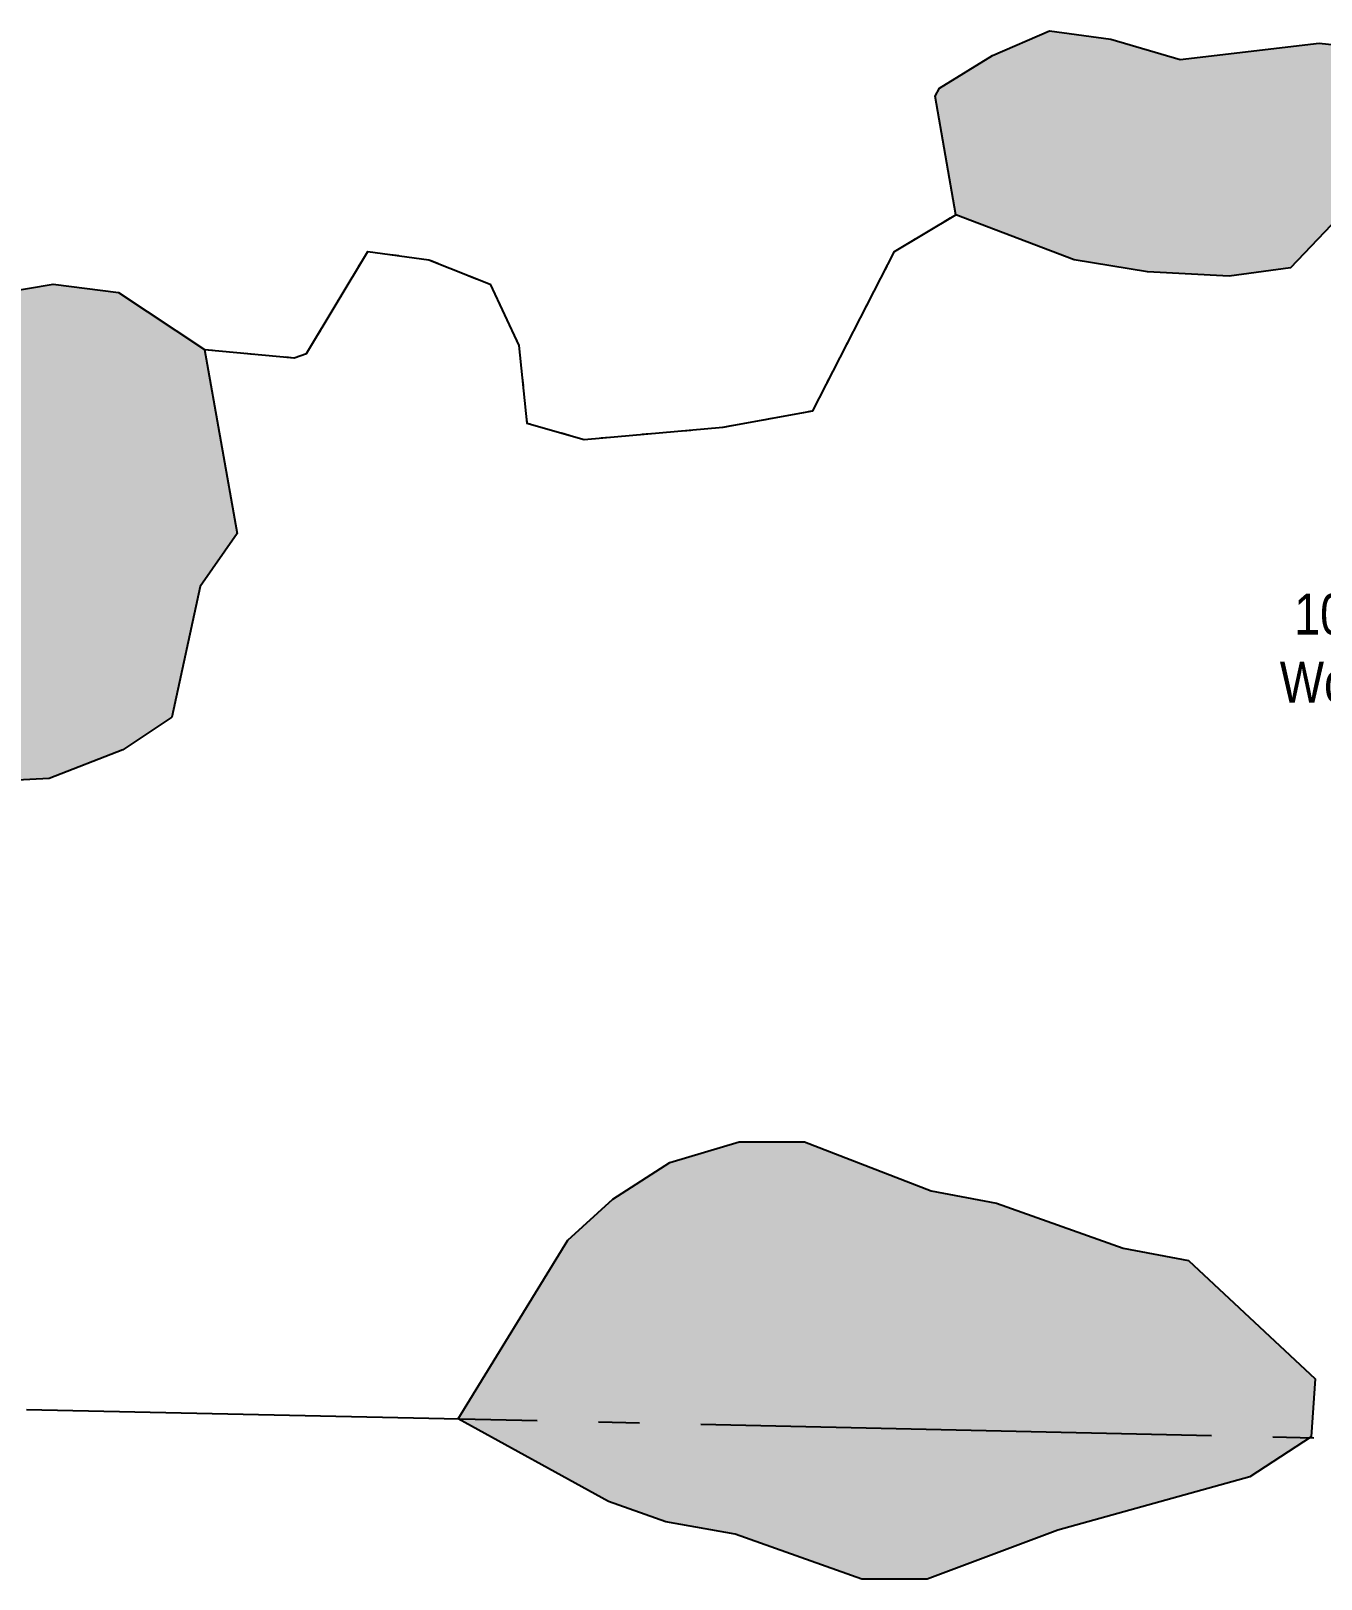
# Model space of a CAD drawing. Extents: x 397736 to 405633, y 6113180 to 6118658.
# Drawn here: x 399058.3 to 399373.9, y 6114069.4 to 6114448 of the extents above; entities that cross this region are included whole.
import ezdxf

# ---------------------------------------------------------------- set-up
doc = ezdxf.new("R2010")
doc.units = 0
doc.header["$LTSCALE"] = 5
doc.linetypes.add('foc-QUARTERLINE', pattern=[33, 25, -3, 2, -3])
doc.linetypes.add('foc-WHEELTRACKS', pattern=[2, 0.4, -1.6])
for name, color, linetype in [('L-SECQ', 8, 'foc-QUARTERLINE'), ('P-TEMP-BLUE-T', 146, 'Continuous'), ('T-WATER', 160, 'Continuous'), ('T-WATER-H', 133, 'Continuous'), ('T-WATER-P3', 160, 'foc-WHEELTRACKS')]:
    doc.layers.add(name, color=color, linetype=linetype)
doc.styles.add('80CG', font='ARIALN.TTF', dxfattribs={"height": 10})
doc.styles.add('foc-LtypeFont', font='ARIALN.TTF', dxfattribs={"height": 7.35})
doc.linetypes.add('foc-TOPO-flowdirection-NOLINE', pattern='A,0,[">",foc-LtypeFont,S=0.3,R=0,X=0,Y=-0.945],-20,[">",foc-LtypeFont,S=0.3,R=0,X=0,Y=-0.945],0', length=20)

msp = doc.modelspace()

# ---------------------------------------------------------------- hatches: boundary and pattern name
at = {"layer": 'T-WATER-H'}
h = msp.add_hatch(color=256, dxfattribs=at)
h.dxf.hatch_style = 1
h.paths.add_polyline_path([(399487.31, 6114375.076), (399465.332, 6114394.059), (399435.361, 6114383.07), (399420.376, 6114382.071), (399406.39, 6114392.06), (399400.396, 6114406.047), (399386.41, 6114411.042), (399366.43, 6114390.062), (399351.445, 6114388.064), (399331.465, 6114389.063), (399313.483, 6114392.06), (399284.512, 6114403.051), (399279.517, 6114432.023), (399280.516, 6114434.02), (399293.503, 6114442.012), (399307.489, 6114448.006), (399322.474, 6114446.009), (399339.457, 6114441.013), (399373.423, 6114445.009), (399392.404, 6114443.011), (399440.356, 6114428.025), (399491.306, 6114418.034), (399506.291, 6114410.042), (399507.29, 6114396.056), (399504.293, 6114381.071)])
h = msp.add_hatch(color=256, dxfattribs=at)
h.dxf.hatch_style = 1
h.paths.add_polyline_path([(398995.801, 6114254.19), (398970.826, 6114269.175), (398964.832, 6114283.159), (398965.831, 6114300.144), (398963.833, 6114317.126), (398969.827, 6114331.113), (398977.819, 6114343.103), (399008.788, 6114375.074), (399029.767, 6114377.074), (399045.751, 6114383.069), (399063.733, 6114386.067), (399079.717, 6114384.069), (399100.696, 6114370.082), (399108.688, 6114325.126), (399099.697, 6114312.139), (399092.704, 6114280.171), (399080.716, 6114272.178), (399062.734, 6114265.186), (399024.772, 6114263.184), (399009.787, 6114260.186)])
h = msp.add_hatch(color=256, dxfattribs=at)
h.dxf.hatch_style = 1
h.paths.add_polyline_path([(399261.535, 6114069.375), (399230.566, 6114080.364), (399213.583, 6114083.361), (399199.597, 6114088.357), (399162.749, 6114108.525), (399189.607, 6114152.295), (399200.596, 6114162.284), (399214.582, 6114171.275), (399231.565, 6114176.271), (399247.549, 6114176.271), (399278.518, 6114164.283), (399294.502, 6114161.285), (399325.471, 6114150.296), (399341.455, 6114147.299), (399372.424, 6114118.327), (399371.481, 6114104.18), (399356.44, 6114094.35), (399309.487, 6114081.363), (399277.519, 6114069.374)])

# ---------------------------------------------------------------- linework, layer by layer
at = {"layer": 'L-SECQ'}
msp.add_line((398727.255, 6114118.174), (399533.774, 6114100.339), dxfattribs=at)
at = {"layer": 'T-WATER'}
msp.add_lwpolyline([(399386.41, 6114411.042), (399366.43, 6114390.062), (399351.445, 6114388.064), (399331.465, 6114389.063), (399313.483, 6114392.06), (399284.512, 6114403.051), (399279.517, 6114432.023), (399280.516, 6114434.02), (399293.503, 6114442.012), (399307.489, 6114448.006), (399322.474, 6114446.009), (399339.457, 6114441.013), (399373.423, 6114445.009), (399392.404, 6114443.011)], dxfattribs=at)
for points in [[(398995.801, 6114254.19), (398970.826, 6114269.175), (398964.832, 6114283.159), (398965.831, 6114300.144), (398963.833, 6114317.126), (398969.827, 6114331.113), (398977.819, 6114343.103), (399008.788, 6114375.074), (399029.767, 6114377.074), (399045.751, 6114383.069), (399063.733, 6114386.067), (399079.717, 6114384.069), (399100.696, 6114370.082), (399108.688, 6114325.126), (399099.697, 6114312.139), (399092.704, 6114280.171), (399080.716, 6114272.178), (399062.734, 6114265.186), (399024.772, 6114263.184), (399009.787, 6114260.186), (398995.801, 6114254.19)], [(399261.535, 6114069.375), (399230.566, 6114080.364), (399213.583, 6114083.361), (399199.597, 6114088.357), (399162.749, 6114108.525), (399189.607, 6114152.295), (399200.596, 6114162.284), (399214.582, 6114171.275), (399231.565, 6114176.271), (399247.549, 6114176.271), (399278.518, 6114164.283), (399294.502, 6114161.285), (399325.471, 6114150.296), (399341.455, 6114147.299), (399372.424, 6114118.327), (399371.481, 6114104.18), (399356.44, 6114094.35), (399309.487, 6114081.363), (399277.519, 6114069.374), (399261.535, 6114069.375)]]:
    msp.add_lwpolyline(points, close=True, dxfattribs=at)
at = {"layer": 'T-WATER-P3', "flags": 128}
msp.add_lwpolyline([(399100.696, 6114370.082), (399122.674, 6114368.085), (399125.671, 6114369.083), (399140.656, 6114394.059), (399155.641, 6114392.061), (399170.626, 6114386.067), (399177.619, 6114371.081), (399179.617, 6114352.1), (399193.603, 6114348.104), (399227.569, 6114351.101), (399249.547, 6114355.097), (399269.527, 6114394.06), (399284.512, 6114403.051)], dxfattribs=at)
at = {"layer": 'T-WATER-P3', "linetype": 'foc-TOPO-flowdirection-NOLINE', "flags": 128}
msp.add_lwpolyline([(399100.696, 6114370.082), (399122.674, 6114368.085), (399125.671, 6114369.083), (399140.656, 6114394.059), (399155.641, 6114392.061), (399170.626, 6114386.067), (399177.619, 6114371.081), (399179.617, 6114352.1), (399193.603, 6114348.104), (399227.569, 6114351.101), (399249.547, 6114355.097), (399269.527, 6114394.06), (399284.512, 6114403.051)], dxfattribs=at)

# ---------------------------------------------------------------- texts
at = {"layer": 'P-TEMP-BLUE-T', "insert": (399392.452, 6114295.535), "char_height": 10, "width": 56.90081, "attachment_point": 5, "style": '80CG'}
msp.add_mtext('\\A1;10.0x43.0\\PWorkspace', dxfattribs=at)

doc.saveas('drawing.dxf')
